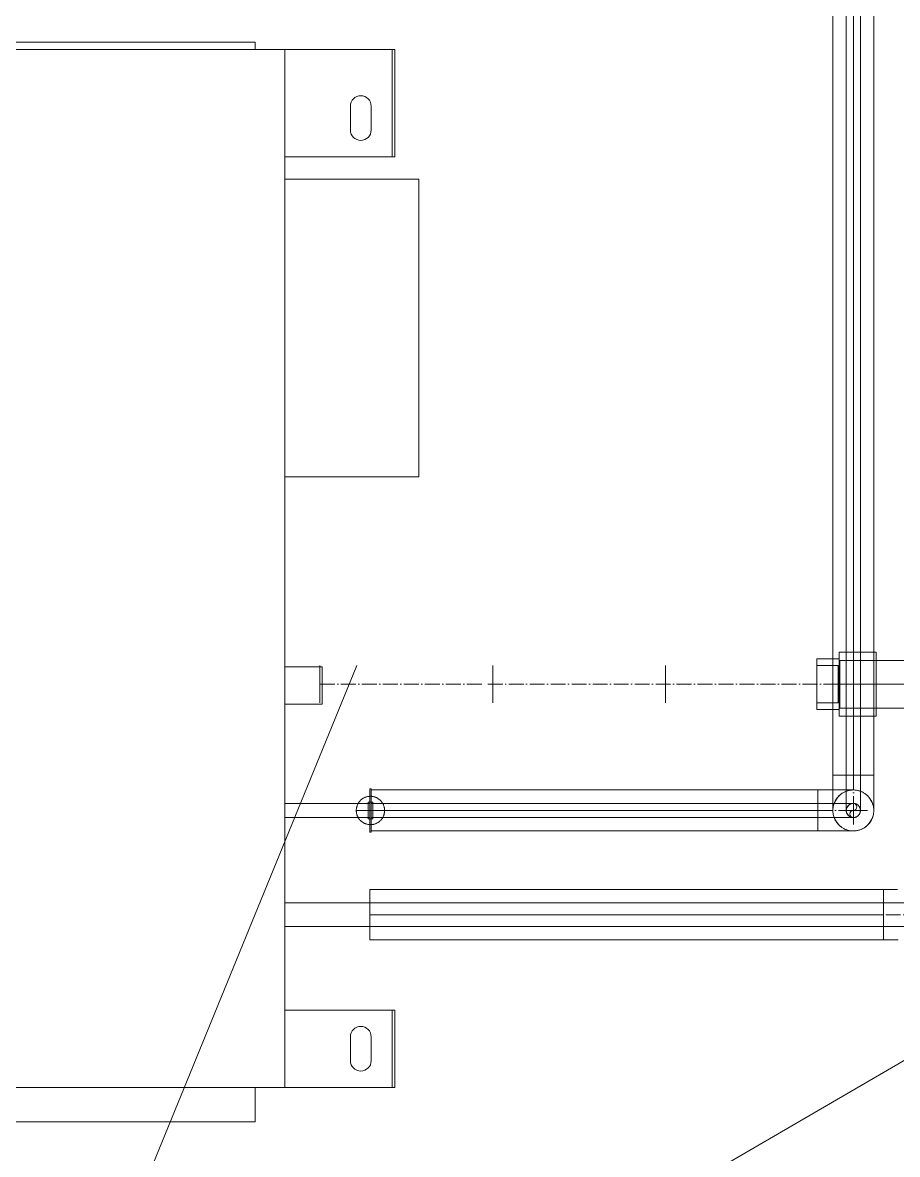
# Model space of a CAD drawing. Header units: millimetres. Extents: x -88595 to 880822, y -1054509 to -148035.
# Drawn here: x 425103 to 425691, y -245358 to -244598 of the extents above; entities that cross this region are included whole.
import ezdxf

# ---------------------------------------------------------------- set-up
doc = ezdxf.new("R2010")
doc.units = ezdxf.units.MM
for name, pattern in [('$7$ADSK_Осевая', [14, 10, -2, 0, -2]), ('$9$ADSK_Осевая', [14, 10, -2, 0, -2]), ('ADSK_Сверху', [4.5, 3, -1.5])]:
    doc.linetypes.add(name, pattern=pattern)
for name, color, linetype, lineweight in [('Аннотация', 7, 'Continuous', 20), ('Изоляция', 7, 'Continuous', 18), ('Линии', 7, 'Continuous', 9), ('Оборудование', 7, 'Continuous', 18), ('Трубопровод', 7, 'Continuous', 18), ('Трубопроводы', 7, 'Continuous', 18)]:
    doc.layers.add(name, color=color, linetype=linetype, lineweight=lineweight)

# ---------------------------------------------------------------- blocks, each defined once
blk = doc.blocks.new('$0$ADSK_Канальный блок кондиционера1 - AD242MJERAB-3267365-В_Координация_3 этаж ОВ3')
at = {"layer": 'Оборудование', "color": 150, "true_color": 0x0080ff}
for p, q in [((505, 5), (-555, 5)), ((-555, 5), (505, 5)), ((505, 0), (-555, 0)), ((-555, 0), (505, 0)), ((525, 0), (-525, 0)), ((-525, 0), (525, 0)), ((505, 0), (505, 5)), ((505, 5), (505, 0)), ((525, -697), (525, 0)), ((525, 0), (525, -697)), ((525, 0), (597, 0)), ((596, 0), (525, 0)), ((525, -72), (525, 0)), ((525, 0), (525, -72)), ((596, 0), (597, 0)), ((599, 0), (597, 0)), ((599, 0), (597, 0)), ((597, 0), (597, -72)), ((599, -72), (599, 0)), ((599, 0), (599, -72)), ((569, -38), (569, -54)), ((569, -54), (569, -38)), ((583, -54), (583, -38)), ((583, -38), (583, -54)), ((525, -72), (596, -72)), ((597, -72), (525, -72)), ((597, -72), (596, -72)), ((597, -72), (599, -72)), ((597, -72), (599, -72)), ((615, -87), (525, -87)), ((525, -87), (525, -287)), ((525, -287), (525, -87)), ((525, -87), (615, -87)), ((615, -287), (615, -87)), ((615, -87), (615, -287)), ((525, -287), (615, -287)), ((615, -287), (525, -287)), ((550, -414.5), (525, -414.5)), ((525, -414.5), (525, -439.5)), ((525, -414.5), (525, -439.5)), ((550, -439.5), (550, -414.5)), ((550, -439.5), (550, -414.5)), ((525, -439.5), (550, -439.5)), ((582, -506.25), (525, -506.25)), ((525, -506.25), (525, -515.75)), ((525, -506.25), (525, -515.75)), ((582, -515.75), (582, -506.25)), ((582, -515.75), (582, -506.25)), ((525, -515.75), (582, -515.75)), ((582, -573.06), (525, -573.06)), ((525, -573.06), (525, -588.94)), ((525, -573.06), (525, -588.94)), ((582, -588.94), (582, -573.06)), ((582, -588.94), (582, -573.06)), ((525, -588.94), (582, -588.94)), ((525, -645), (597, -645)), ((596, -645), (525, -645)), ((525, -645), (525, -697)), ((525, -697), (525, -645)), ((596, -645), (597, -645)), ((599, -645), (597, -645)), ((599, -645), (597, -645)), ((597, -645), (597, -697)), ((599, -697), (599, -645)), ((599, -645), (599, -697)), ((569, -663), (569, -679)), ((569, -679), (569, -663)), ((583, -679), (583, -663)), ((583, -663), (583, -679)), ((505, -697), (-555, -697)), ((-555, -697), (505, -697)), ((525, -697), (-525, -697)), ((-525, -697), (525, -697)), ((505, -720), (505, -697)), ((505, -697), (505, -720)), ((525, -697), (596, -697)), ((597, -697), (525, -697)), ((597, -697), (596, -697)), ((597, -697), (599, -697)), ((597, -697), (599, -697)), ((505, -720), (-555, -720)), ((-555, -720), (505, -720))]:
    blk.add_line(p, q, dxfattribs=at)
for centre, start, end in [((576, -38), 0, 180), ((576, -38), 0, 180), ((576, -54), 180, 360), ((576, -54), 180, 0), ((576, -663), 0, 180), ((576, -663), 0, 180), ((576, -679), 180, 0), ((576, -679), 180, 0)]:
    blk.add_arc(centre, 7, start, end, dxfattribs=at)
blk = doc.blocks.new('$0$ADSK_МедьПайка_Отвод-гнутая труба - Отвод _гнутая труба_-V34-В_Координация_3 этаж ОВ3')
at = {"layer": 'Трубопроводы', "color": 190, "true_color": 0x8000ff}
for p, q in [((20309.26, 24310.76), (20314.02, 24310.76)), ((20314.02, 24310.76), (20318.78, 24310.76))]:
    blk.add_line(p, q, dxfattribs=at)
at = {"layer": 'Трубопроводы', "color": 190, "true_color": 0x8000ff, "flags": 128}
for points in [[(20309.26, 24334.56), (20309.26, 24334.54), (20309.26, 24334.49), (20309.26, 24334.39), (20309.26, 24334.26), (20309.26, 24334.09), (20309.26, 24333.88), (20309.26, 24333.63), (20309.26, 24333.35), (20309.26, 24333.04), (20309.26, 24332.68), (20309.26, 24332.29), (20309.26, 24331.87), (20309.26, 24331.42), (20309.26, 24330.93), (20309.26, 24330.4), (20309.26, 24329.85), (20309.26, 24329.27), (20309.26, 24328.65), (20309.26, 24328.01), (20309.26, 24327.34), (20309.26, 24326.65), (20309.26, 24325.93), (20309.26, 24325.18), (20309.26, 24324.41), (20309.26, 24323.62), (20309.26, 24322.81), (20309.26, 24321.98), (20309.26, 24321.13), (20309.26, 24320.27), (20309.26, 24319.39), (20309.26, 24318.49), (20309.26, 24317.59), (20309.26, 24316.67), (20309.26, 24315.74), (20309.26, 24314.81), (20309.26, 24313.87), (20309.26, 24312.92), (20309.26, 24311.97), (20309.26, 24311.02), (20309.26, 24310.76)], [(20318.78, 24310.76), (20318.78, 24311.71), (20318.78, 24312.66), (20318.78, 24313.61), (20318.78, 24314.55), (20318.78, 24315.49), (20318.78, 24316.42), (20318.78, 24317.34), (20318.78, 24318.25), (20318.78, 24319.15), (20318.78, 24320.03), (20318.78, 24320.9), (20318.78, 24321.75), (20318.78, 24322.59), (20318.78, 24323.4), (20318.78, 24324.2), (20318.78, 24324.97), (20318.78, 24325.73), (20318.78, 24326.45), (20318.78, 24327.16), (20318.78, 24327.83), (20318.78, 24328.48), (20318.78, 24329.11), (20318.78, 24329.7), (20318.78, 24330.26), (20318.78, 24330.79), (20318.78, 24331.29), (20318.78, 24331.75), (20318.78, 24332.18), (20318.78, 24332.58), (20318.78, 24332.94), (20318.78, 24333.27), (20318.78, 24333.56), (20318.78, 24333.82), (20318.78, 24334.03), (20318.78, 24334.22), (20318.78, 24334.36), (20318.78, 24334.46), (20318.78, 24334.53), (20318.78, 24334.56)]]:
    blk.add_lwpolyline(points, dxfattribs=at)
at = {"layer": 'Трубопроводы', "color": 190, "true_color": 0x8000ff}
for start, end in [(90, 270), (270, 90)]:
    blk.add_arc((20314.02, 24334.56), 4.76, start, end, dxfattribs=at)
blk = doc.blocks.new('$0$ADSK_МедьПайка_Отвод-гнутая труба - Отвод _гнутая труба_-V39-В_Координация_3 этаж ОВ3')
at = {"layer": 'Трубопроводы', "color": 190, "true_color": 0x8000ff}
for p, q in [((8020.22, 24339.32), (8020.22, 24334.56)), ((8020.22, 24334.56), (8020.22, 24329.8))]:
    blk.add_line(p, q, dxfattribs=at)
at = {"layer": 'Трубопроводы', "color": 190, "true_color": 0x8000ff, "flags": 128}
for points in [[(8020.22, 24339.32), (8021.18, 24339.32), (8022.13, 24339.32), (8023.07, 24339.32), (8024.02, 24339.32), (8024.95, 24339.32), (8025.88, 24339.32), (8026.8, 24339.32), (8027.71, 24339.32), (8028.61, 24339.32), (8029.49, 24339.32), (8030.36, 24339.32), (8031.22, 24339.32), (8032.05, 24339.32), (8032.87, 24339.32), (8033.66, 24339.32), (8034.44, 24339.32), (8035.19, 24339.32), (8035.92, 24339.32), (8036.62, 24339.32), (8037.3, 24339.32), (8037.95, 24339.32), (8038.57, 24339.32), (8039.16, 24339.32), (8039.72, 24339.32), (8040.25, 24339.32), (8040.75, 24339.32), (8041.22, 24339.32), (8041.65, 24339.32), (8042.04, 24339.32), (8042.41, 24339.32), (8042.73, 24339.32), (8043.03, 24339.32), (8043.28, 24339.32), (8043.5, 24339.32), (8043.68, 24339.32), (8043.82, 24339.32), (8043.93, 24339.32), (8043.99, 24339.32), (8044.02, 24339.32)], [(8039.26, 24334.56), (8039.27, 24334.75), (8039.28, 24334.94), (8039.3, 24335.13), (8039.33, 24335.32), (8039.36, 24335.51), (8039.4, 24335.69), (8039.45, 24335.88), (8039.51, 24336.06), (8039.57, 24336.24), (8039.64, 24336.42), (8039.72, 24336.59), (8039.8, 24336.76), (8039.89, 24336.93), (8039.99, 24337.09), (8040.1, 24337.25), (8040.21, 24337.4), (8040.32, 24337.55), (8040.45, 24337.7), (8040.57, 24337.84), (8040.71, 24337.98), (8040.85, 24338.11), (8040.99, 24338.23), (8041.14, 24338.35), (8041.29, 24338.46), (8041.45, 24338.57), (8041.62, 24338.67), (8041.78, 24338.76), (8041.95, 24338.85), (8042.12, 24338.93), (8042.3, 24339), (8042.48, 24339.06), (8042.66, 24339.12), (8042.84, 24339.17), (8043.03, 24339.22), (8043.22, 24339.25), (8043.4, 24339.28), (8043.59, 24339.3), (8043.78, 24339.32), (8043.97, 24339.32), (8044.02, 24339.32)], [(8044.02, 24339.32), (8044.22, 24339.32), (8044.41, 24339.31), (8044.59, 24339.29), (8044.78, 24339.26), (8044.97, 24339.23), (8045.16, 24339.19), (8045.34, 24339.14), (8045.52, 24339.08), (8045.7, 24339.02), (8045.88, 24338.95), (8046.05, 24338.87), (8046.22, 24338.78), (8046.39, 24338.69), (8046.55, 24338.59), (8046.71, 24338.49), (8046.87, 24338.38), (8047.02, 24338.26), (8047.16, 24338.14), (8047.3, 24338.01), (8047.44, 24337.88), (8047.57, 24337.74), (8047.69, 24337.59), (8047.81, 24337.45), (8047.92, 24337.29), (8048.03, 24337.13), (8048.13, 24336.97), (8048.22, 24336.81), (8048.31, 24336.64), (8048.39, 24336.46), (8048.46, 24336.29), (8048.53, 24336.11), (8048.59, 24335.93), (8048.64, 24335.74), (8048.68, 24335.56), (8048.72, 24335.37), (8048.74, 24335.18), (8048.77, 24334.99), (8048.78, 24334.8), (8048.78, 24334.61), (8048.78, 24334.56)], [(8044.02, 24329.8), (8044.01, 24329.8), (8043.95, 24329.8), (8043.85, 24329.8), (8043.72, 24329.8), (8043.55, 24329.8), (8043.34, 24329.8), (8043.1, 24329.8), (8042.82, 24329.8), (8042.5, 24329.8), (8042.15, 24329.8), (8041.76, 24329.8), (8041.34, 24329.8), (8040.88, 24329.8), (8040.39, 24329.8), (8039.87, 24329.8), (8039.31, 24329.8), (8038.73, 24329.8), (8038.12, 24329.8), (8037.48, 24329.8), (8036.81, 24329.8), (8036.11, 24329.8), (8035.39, 24329.8), (8034.64, 24329.8), (8033.87, 24329.8), (8033.08, 24329.8), (8032.27, 24329.8), (8031.44, 24329.8), (8030.59, 24329.8), (8029.73, 24329.8), (8028.85, 24329.8), (8027.96, 24329.8), (8027.05, 24329.8), (8026.13, 24329.8), (8025.2, 24329.8), (8024.27, 24329.8), (8023.33, 24329.8), (8022.38, 24329.8), (8021.43, 24329.8), (8020.48, 24329.8), (8020.22, 24329.8)], [(8044.02, 24329.8), (8043.83, 24329.81), (8043.64, 24329.82), (8043.46, 24329.84), (8043.27, 24329.86), (8043.08, 24329.9), (8042.89, 24329.94), (8042.71, 24329.99), (8042.53, 24330.04), (8042.35, 24330.11), (8042.17, 24330.18), (8042, 24330.25), (8041.83, 24330.34), (8041.66, 24330.43), (8041.5, 24330.53), (8041.34, 24330.63), (8041.18, 24330.74), (8041.03, 24330.86), (8040.89, 24330.98), (8040.75, 24331.11), (8040.61, 24331.25), (8040.48, 24331.38), (8040.36, 24331.53), (8040.24, 24331.68), (8040.13, 24331.83), (8040.02, 24331.99), (8039.92, 24332.15), (8039.83, 24332.32), (8039.74, 24332.49), (8039.66, 24332.66), (8039.59, 24332.84), (8039.52, 24333.02), (8039.46, 24333.2), (8039.41, 24333.38), (8039.37, 24333.57), (8039.33, 24333.75), (8039.31, 24333.94), (8039.28, 24334.13), (8039.27, 24334.32), (8039.27, 24334.51), (8039.26, 24334.56)], [(8048.78, 24334.56), (8048.78, 24334.37), (8048.77, 24334.18), (8048.75, 24333.99), (8048.72, 24333.8), (8048.69, 24333.62), (8048.65, 24333.43), (8048.6, 24333.25), (8048.54, 24333.06), (8048.48, 24332.88), (8048.41, 24332.71), (8048.33, 24332.53), (8048.25, 24332.36), (8048.16, 24332.2), (8048.06, 24332.03), (8047.95, 24331.87), (8047.84, 24331.72), (8047.73, 24331.57), (8047.6, 24331.42), (8047.48, 24331.28), (8047.34, 24331.15), (8047.2, 24331.02), (8047.06, 24330.89), (8046.91, 24330.77), (8046.75, 24330.66), (8046.6, 24330.56), (8046.43, 24330.46), (8046.27, 24330.36), (8046.1, 24330.28), (8045.93, 24330.2), (8045.75, 24330.13), (8045.57, 24330.06), (8045.39, 24330), (8045.21, 24329.95), (8045.02, 24329.91), (8044.83, 24329.87), (8044.65, 24329.84), (8044.46, 24329.82), (8044.27, 24329.81), (8044.08, 24329.8), (8044.02, 24329.8)]]:
    blk.add_lwpolyline(points, dxfattribs=at)
at = {"layer": 'Трубопроводы', "color": 190, "true_color": 0x8000ff}
for start, end in [(0, 180), (180, 0)]:
    blk.add_arc((8044.02, 24334.56), 4.76, start, end, dxfattribs=at)
blk = doc.blocks.new('$0$ADSK_МедьПайка_Отвод-гнутая труба - Отвод _гнутая труба_-V40-В_Координация_3 этаж ОВ3')
at = {"layer": 'Трубопроводы', "color": 134, "true_color": 0x00a6a6}
for p, q in [((7964.32, 24272.5), (7964.32, 24264.56)), ((7964.32, 24264.56), (7964.32, 24256.62))]:
    blk.add_line(p, q, dxfattribs=at)
at = {"layer": 'Трубопроводы', "color": 134, "true_color": 0x00a6a6, "flags": 128}
for points in [[(7964.32, 24272.5), (7965.91, 24272.5), (7967.5, 24272.5), (7969.08, 24272.5), (7970.65, 24272.5), (7972.21, 24272.5), (7973.76, 24272.5), (7975.3, 24272.5), (7976.81, 24272.5), (7978.31, 24272.5), (7979.78, 24272.5), (7981.23, 24272.5), (7982.66, 24272.5), (7984.05, 24272.5), (7985.41, 24272.5), (7986.74, 24272.5), (7988.03, 24272.5), (7989.29, 24272.5), (7990.5, 24272.5), (7991.68, 24272.5), (7992.8, 24272.5), (7993.89, 24272.5), (7994.92, 24272.5), (7995.91, 24272.5), (7996.85, 24272.5), (7997.73, 24272.5), (7998.56, 24272.5), (7999.34, 24272.5), (8000.06, 24272.5), (8000.72, 24272.5), (8001.33, 24272.5), (8001.87, 24272.5), (8002.36, 24272.5), (8002.78, 24272.5), (8003.15, 24272.5), (8003.45, 24272.5), (8003.69, 24272.5), (8003.86, 24272.5), (8003.97, 24272.5), (8004.02, 24272.5)], [(7996.08, 24264.56), (7996.09, 24264.88), (7996.11, 24265.2), (7996.14, 24265.51), (7996.19, 24265.83), (7996.24, 24266.14), (7996.31, 24266.45), (7996.39, 24266.76), (7996.49, 24267.06), (7996.59, 24267.36), (7996.71, 24267.65), (7996.84, 24267.94), (7996.98, 24268.23), (7997.13, 24268.51), (7997.3, 24268.78), (7997.47, 24269.04), (7997.66, 24269.3), (7997.85, 24269.55), (7998.06, 24269.8), (7998.27, 24270.03), (7998.49, 24270.26), (7998.73, 24270.47), (7998.97, 24270.68), (7999.21, 24270.88), (7999.47, 24271.07), (7999.73, 24271.24), (8000.01, 24271.41), (8000.28, 24271.56), (8000.57, 24271.71), (8000.85, 24271.84), (8001.15, 24271.96), (8001.45, 24272.07), (8001.75, 24272.17), (8002.05, 24272.25), (8002.36, 24272.33), (8002.68, 24272.39), (8002.99, 24272.43), (8003.3, 24272.47), (8003.62, 24272.49), (8003.94, 24272.5), (8004.02, 24272.5)], [(8004.02, 24272.5), (8004.34, 24272.5), (8004.66, 24272.48), (8004.98, 24272.44), (8005.29, 24272.4), (8005.6, 24272.34), (8005.91, 24272.27), (8006.22, 24272.19), (8006.52, 24272.1), (8006.82, 24271.99), (8007.12, 24271.87), (8007.41, 24271.75), (8007.69, 24271.6), (8007.97, 24271.45), (8008.24, 24271.29), (8008.51, 24271.11), (8008.77, 24270.93), (8009.02, 24270.74), (8009.26, 24270.53), (8009.49, 24270.32), (8009.72, 24270.09), (8009.94, 24269.86), (8010.14, 24269.62), (8010.34, 24269.37), (8010.53, 24269.12), (8010.71, 24268.85), (8010.87, 24268.58), (8011.03, 24268.3), (8011.17, 24268.02), (8011.3, 24267.73), (8011.43, 24267.44), (8011.53, 24267.14), (8011.63, 24266.84), (8011.72, 24266.53), (8011.79, 24266.22), (8011.85, 24265.91), (8011.9, 24265.6), (8011.93, 24265.28), (8011.95, 24264.96), (8011.96, 24264.65), (8011.96, 24264.56)], [(8004.02, 24256.62), (8003.71, 24256.63), (8003.39, 24256.65), (8003.07, 24256.68), (8002.76, 24256.72), (8002.45, 24256.78), (8002.14, 24256.85), (8001.83, 24256.93), (8001.53, 24257.02), (8001.23, 24257.13), (8000.93, 24257.25), (8000.64, 24257.38), (8000.36, 24257.52), (8000.08, 24257.67), (7999.81, 24257.83), (7999.54, 24258.01), (7999.28, 24258.19), (7999.03, 24258.39), (7998.79, 24258.59), (7998.55, 24258.81), (7998.33, 24259.03), (7998.11, 24259.26), (7997.91, 24259.5), (7997.71, 24259.75), (7997.52, 24260.01), (7997.34, 24260.27), (7997.18, 24260.54), (7997.02, 24260.82), (7996.88, 24261.1), (7996.75, 24261.39), (7996.62, 24261.68), (7996.52, 24261.98), (7996.42, 24262.28), (7996.33, 24262.59), (7996.26, 24262.9), (7996.2, 24263.21), (7996.15, 24263.53), (7996.12, 24263.84), (7996.1, 24264.16), (7996.09, 24264.48), (7996.08, 24264.56)], [(8011.96, 24264.56), (8011.96, 24264.24), (8011.94, 24263.93), (8011.91, 24263.61), (8011.86, 24263.3), (8011.81, 24262.98), (8011.74, 24262.67), (8011.66, 24262.37), (8011.56, 24262.06), (8011.46, 24261.76), (8011.34, 24261.47), (8011.21, 24261.18), (8011.07, 24260.89), (8010.92, 24260.62), (8010.75, 24260.34), (8010.58, 24260.08), (8010.39, 24259.82), (8010.2, 24259.57), (8009.99, 24259.33), (8009.78, 24259.09), (8009.56, 24258.87), (8009.32, 24258.65), (8009.08, 24258.44), (8008.84, 24258.24), (8008.58, 24258.06), (8008.31, 24257.88), (8008.04, 24257.71), (8007.77, 24257.56), (8007.48, 24257.41), (8007.2, 24257.28), (8006.9, 24257.16), (8006.6, 24257.05), (8006.3, 24256.95), (8006, 24256.87), (8005.69, 24256.8), (8005.37, 24256.74), (8005.06, 24256.69), (8004.74, 24256.65), (8004.43, 24256.63), (8004.11, 24256.62), (8004.02, 24256.62)], [(8004.02, 24256.62), (8003.99, 24256.62), (8003.9, 24256.62), (8003.74, 24256.62), (8003.52, 24256.62), (8003.23, 24256.62), (8002.89, 24256.62), (8002.48, 24256.62), (8002.01, 24256.62), (8001.48, 24256.62), (8000.89, 24256.62), (8000.24, 24256.62), (7999.54, 24256.62), (7998.78, 24256.62), (7997.96, 24256.62), (7997.09, 24256.62), (7996.17, 24256.62), (7995.19, 24256.62), (7994.17, 24256.62), (7993.1, 24256.62), (7991.98, 24256.62), (7990.82, 24256.62), (7989.62, 24256.62), (7988.38, 24256.62), (7987.09, 24256.62), (7985.77, 24256.62), (7984.42, 24256.62), (7983.04, 24256.62), (7981.62, 24256.62), (7980.18, 24256.62), (7978.71, 24256.62), (7977.22, 24256.62), (7975.71, 24256.62), (7974.18, 24256.62), (7972.63, 24256.62), (7971.07, 24256.62), (7969.5, 24256.62), (7967.92, 24256.62), (7966.34, 24256.62), (7964.75, 24256.62), (7964.32, 24256.62)]]:
    blk.add_lwpolyline(points, dxfattribs=at)
at = {"layer": 'Трубопроводы', "color": 134, "true_color": 0x00a6a6}
for start, end in [(0, 180), (180, 0)]:
    blk.add_arc((8004.02, 24264.56), 7.94, start, end, dxfattribs=at)
blk = doc.blocks.new('3 этаж')
at = {"layer": 'Линии', "linetype": 'ADSK_Сверху', "ltscale": 100}
blk.add_line((434203.9, 679173.86), (453848.9, 690573.86), dxfattribs=at)

msp = doc.modelspace()

# ---------------------------------------------------------------- linework, layer by layer
at = {"layer": 'Аннотация'}
msp.add_line((425327.71, -245029.76), (424972.98, -245896.67), dxfattribs=at)
at = {"layer": 'Изоляция', "color": 190, "true_color": 0x8000ff}
for p, q in [((425647.49, -243622.49), (425647.49, -245103.34)), ((425675.01, -245103.34), (425675.01, -243620.9)), ((425647.49, -245103.34), (425675.01, -245103.34)), ((425337.25, -245112.59), (425336.25, -245112.59)), ((425336.25, -245112.59), (425336.25, -245141.69)), ((425337.25, -245141.69), (425337.25, -245112.59)), ((425637.45, -245113.38), (425337.25, -245113.38)), ((425637.45, -245140.9), (425637.45, -245113.38)), ((425336.25, -245141.69), (425337.25, -245141.69)), ((425337.25, -245140.9), (425637.45, -245140.9))]:
    msp.add_line(p, q, dxfattribs=at)
at = {"layer": 'Изоляция', "color": 134, "true_color": 0x00a6a6}
for p, q in [((425681.55, -245180.2), (425336.25, -245180.2)), ((425336.25, -245180.2), (425336.25, -245214.08)), ((425681.55, -245214.08), (425681.55, -245180.2)), ((425336.25, -245214.08), (425681.55, -245214.08))]:
    msp.add_line(p, q, dxfattribs=at)
at = {"layer": 'Изоляция', "color": 190, "true_color": 0x8000ff, "flags": 128}
for points in [[(425647.49, -245103.34), (425647.49, -245104.29), (425647.49, -245105.24), (425647.49, -245106.19), (425647.49, -245107.13), (425647.49, -245108.07), (425647.49, -245109), (425647.49, -245109.92), (425647.49, -245110.83), (425647.49, -245111.72), (425647.49, -245112.61), (425647.49, -245113.48), (425647.49, -245114.33), (425647.49, -245115.16), (425647.49, -245115.98), (425647.49, -245116.78), (425647.49, -245117.55), (425647.49, -245118.3), (425647.49, -245119.03), (425647.49, -245119.74), (425647.49, -245120.41), (425647.49, -245121.06), (425647.49, -245121.68), (425647.49, -245122.27), (425647.49, -245122.84), (425647.49, -245123.37), (425647.49, -245123.86), (425647.49, -245124.33), (425647.49, -245124.76), (425647.49, -245125.16), (425647.49, -245125.52), (425647.49, -245125.85), (425647.49, -245126.14), (425647.49, -245126.39), (425647.49, -245126.61), (425647.49, -245126.79), (425647.49, -245126.94), (425647.49, -245127.04), (425647.49, -245127.11), (425647.49, -245127.14)], [(425675.01, -245127.14), (425675.01, -245127.12), (425675.01, -245127.06), (425675.01, -245126.97), (425675.01, -245126.84), (425675.01, -245126.66), (425675.01, -245126.46), (425675.01, -245126.21), (425675.01, -245125.93), (425675.01, -245125.61), (425675.01, -245125.26), (425675.01, -245124.87), (425675.01, -245124.45), (425675.01, -245123.99), (425675.01, -245123.5), (425675.01, -245122.98), (425675.01, -245122.43), (425675.01, -245121.85), (425675.01, -245121.23), (425675.01, -245120.59), (425675.01, -245119.92), (425675.01, -245119.22), (425675.01, -245118.5), (425675.01, -245117.76), (425675.01, -245116.99), (425675.01, -245116.2), (425675.01, -245115.39), (425675.01, -245114.56), (425675.01, -245113.71), (425675.01, -245112.84), (425675.01, -245111.96), (425675.01, -245111.07), (425675.01, -245110.16), (425675.01, -245109.25), (425675.01, -245108.32), (425675.01, -245107.38), (425675.01, -245106.44), (425675.01, -245105.5), (425675.01, -245104.55), (425675.01, -245103.6), (425675.01, -245103.34)], [(425637.45, -245113.38), (425638.41, -245113.38), (425639.36, -245113.38), (425640.3, -245113.38), (425641.25, -245113.38), (425642.18, -245113.38), (425643.11, -245113.38), (425644.03, -245113.38), (425644.94, -245113.38), (425645.84, -245113.38), (425646.72, -245113.38), (425647.59, -245113.38), (425648.44, -245113.38), (425649.28, -245113.38), (425650.1, -245113.38), (425650.89, -245113.38), (425651.67, -245113.38), (425652.42, -245113.38), (425653.15, -245113.38), (425653.85, -245113.38), (425654.53, -245113.38), (425655.18, -245113.38), (425655.8, -245113.38), (425656.39, -245113.38), (425656.95, -245113.38), (425657.48, -245113.38), (425657.98, -245113.38), (425658.44, -245113.38), (425658.88, -245113.38), (425659.27, -245113.38), (425659.64, -245113.38), (425659.96, -245113.38), (425660.25, -245113.38), (425660.51, -245113.38), (425660.73, -245113.38), (425660.91, -245113.38), (425661.05, -245113.38), (425661.16, -245113.38), (425661.22, -245113.38), (425661.25, -245113.38)], [(425647.49, -245127.14), (425647.5, -245126.59), (425647.54, -245126.04), (425647.59, -245125.49), (425647.67, -245124.95), (425647.77, -245124.41), (425647.89, -245123.87), (425648.03, -245123.34), (425648.19, -245122.81), (425648.38, -245122.29), (425648.58, -245121.78), (425648.8, -245121.28), (425649.05, -245120.79), (425649.31, -245120.3), (425649.6, -245119.83), (425649.9, -245119.37), (425650.22, -245118.92), (425650.55, -245118.49), (425650.91, -245118.07), (425651.28, -245117.66), (425651.67, -245117.27), (425652.07, -245116.89), (425652.49, -245116.53), (425652.92, -245116.19), (425653.36, -245115.87), (425653.82, -245115.56), (425654.29, -245115.27), (425654.77, -245115), (425655.26, -245114.75), (425655.76, -245114.52), (425656.27, -245114.31), (425656.78, -245114.13), (425657.31, -245113.96), (425657.84, -245113.81), (425658.37, -245113.68), (425658.92, -245113.58), (425659.46, -245113.5), (425660.01, -245113.44), (425660.56, -245113.4), (425661.11, -245113.38), (425661.25, -245113.38)], [(425661.25, -245113.38), (425661.8, -245113.39), (425662.35, -245113.42), (425662.9, -245113.48), (425663.45, -245113.55), (425663.99, -245113.65), (425664.52, -245113.77), (425665.06, -245113.92), (425665.58, -245114.08), (425666.1, -245114.26), (425666.61, -245114.47), (425667.11, -245114.69), (425667.61, -245114.93), (425668.09, -245115.2), (425668.56, -245115.48), (425669.02, -245115.78), (425669.47, -245116.1), (425669.91, -245116.44), (425670.33, -245116.79), (425670.73, -245117.17), (425671.12, -245117.55), (425671.5, -245117.95), (425671.86, -245118.37), (425672.2, -245118.8), (425672.53, -245119.25), (425672.83, -245119.7), (425673.12, -245120.17), (425673.39, -245120.65), (425673.64, -245121.14), (425673.87, -245121.64), (425674.08, -245122.15), (425674.27, -245122.67), (425674.44, -245123.19), (425674.58, -245123.72), (425674.71, -245124.26), (425674.81, -245124.8), (425674.9, -245125.34), (425674.96, -245125.89), (425675, -245126.44), (425675.01, -245126.99), (425675.01, -245127.14)], [(425661.25, -245140.9), (425660.7, -245140.89), (425660.15, -245140.86), (425659.61, -245140.8), (425659.06, -245140.72), (425658.52, -245140.62), (425657.98, -245140.5), (425657.45, -245140.36), (425656.93, -245140.2), (425656.41, -245140.02), (425655.9, -245139.81), (425655.39, -245139.59), (425654.9, -245139.34), (425654.42, -245139.08), (425653.94, -245138.8), (425653.48, -245138.5), (425653.04, -245138.18), (425652.6, -245137.84), (425652.18, -245137.48), (425651.77, -245137.11), (425651.38, -245136.73), (425651.01, -245136.32), (425650.65, -245135.91), (425650.31, -245135.48), (425649.98, -245135.03), (425649.68, -245134.57), (425649.39, -245134.1), (425649.12, -245133.62), (425648.87, -245133.13), (425648.64, -245132.63), (425648.43, -245132.13), (425648.24, -245131.61), (425648.07, -245131.08), (425647.92, -245130.55), (425647.8, -245130.02), (425647.69, -245129.48), (425647.61, -245128.93), (425647.55, -245128.39), (425647.51, -245127.84), (425647.49, -245127.29), (425647.49, -245127.14)], [(425675.01, -245127.14), (425675, -245127.69), (425674.97, -245128.24), (425674.91, -245128.79), (425674.84, -245129.33), (425674.74, -245129.87), (425674.62, -245130.41), (425674.48, -245130.94), (425674.32, -245131.47), (425674.13, -245131.99), (425673.93, -245132.5), (425673.7, -245133), (425673.46, -245133.49), (425673.2, -245133.98), (425672.91, -245134.45), (425672.61, -245134.91), (425672.29, -245135.36), (425671.95, -245135.79), (425671.6, -245136.21), (425671.23, -245136.62), (425670.84, -245137.01), (425670.44, -245137.39), (425670.02, -245137.74), (425669.59, -245138.09), (425669.15, -245138.41), (425668.69, -245138.72), (425668.22, -245139.01), (425667.74, -245139.27), (425667.25, -245139.52), (425666.75, -245139.75), (425666.24, -245139.96), (425665.72, -245140.15), (425665.2, -245140.32), (425664.67, -245140.47), (425664.13, -245140.59), (425663.59, -245140.7), (425663.05, -245140.78), (425662.5, -245140.84), (425661.95, -245140.88), (425661.4, -245140.9), (425661.25, -245140.9)], [(425661.25, -245140.9), (425661.23, -245140.9), (425661.18, -245140.9), (425661.08, -245140.9), (425660.95, -245140.9), (425660.78, -245140.9), (425660.57, -245140.9), (425660.33, -245140.9), (425660.05, -245140.9), (425659.73, -245140.9), (425659.38, -245140.9), (425658.99, -245140.9), (425658.56, -245140.9), (425658.11, -245140.9), (425657.62, -245140.9), (425657.1, -245140.9), (425656.54, -245140.9), (425655.96, -245140.9), (425655.35, -245140.9), (425654.7, -245140.9), (425654.04, -245140.9), (425653.34, -245140.9), (425652.62, -245140.9), (425651.87, -245140.9), (425651.1, -245140.9), (425650.31, -245140.9), (425649.5, -245140.9), (425648.67, -245140.9), (425647.82, -245140.9), (425646.96, -245140.9), (425646.08, -245140.9), (425645.18, -245140.9), (425644.28, -245140.9), (425643.36, -245140.9), (425642.43, -245140.9), (425641.5, -245140.9), (425640.56, -245140.9), (425639.61, -245140.9), (425638.66, -245140.9), (425637.71, -245140.9), (425637.45, -245140.9)]]:
    msp.add_lwpolyline(points, dxfattribs=at)
at = {"layer": 'Изоляция', "color": 134, "true_color": 0x00a6a6, "flags": 128}
for points in [[(425681.55, -245180.2), (425683.14, -245180.2), (425684.73, -245180.2), (425686.31, -245180.2), (425687.88, -245180.2), (425689.44, -245180.2), (425690.99, -245180.2)], [(425691.41, -245214.08), (425689.86, -245214.08), (425688.3, -245214.08), (425686.73, -245214.08), (425685.15, -245214.08), (425683.57, -245214.08), (425681.98, -245214.08), (425681.55, -245214.08)]]:
    msp.add_lwpolyline(points, dxfattribs=at)
at = {"layer": 'Изоляция', "color": 190, "true_color": 0x8000ff}
for start, end in [(90, 180), (90, 180), (90, 180), (90, 180), (0, 90), (0, 90), (0, 90), (0, 90), (180, 270), (180, 270), (180, 270), (180, 270), (270, 0), (270, 0), (270, 0), (270, 0)]:
    msp.add_arc((425661.25, -245127.14), 13.76, start, end, dxfattribs=at)
at = {"layer": 'Трубопровод', "color": 190, "linetype": 'Continuous', "true_color": 0x8000ff}
for p, q in [((425656.49, -243617.14), (425656.49, -245103.34)), ((425666.01, -245103.34), (425666.01, -243617.14)), ((425637.45, -245122.38), (425337.25, -245122.38)), ((425337.25, -245131.9), (425637.45, -245131.9))]:
    msp.add_line(p, q, dxfattribs=at)
at = {"layer": 'Трубопровод', "color": 190, "true_color": 0x8000ff}
for p, q in [((425661.25, -245103.34), (425661.25, -243617.14)), ((425661.25, -245103.34), (425661.25, -243617.14)), ((425661.25, -245136.66), (425661.25, -245117.62)), ((425637.45, -245127.14), (425337.25, -245127.14)), ((425637.45, -245127.14), (425337.25, -245127.14)), ((425651.73, -245127.14), (425670.77, -245127.14))]:
    msp.add_line(p, q, dxfattribs=at)
at = {"layer": 'Трубопровод', "color": 24, "linetype": 'Continuous', "true_color": 0xa52900}
for p, q in [((425946.42, -245026.37), (425652.16, -245026.37)), ((425652.16, -245026.37), (425652.16, -245058.37)), ((425652.16, -245058.37), (425946.42, -245058.37))]:
    msp.add_line(p, q, dxfattribs=at)
at = {"layer": 'Трубопровод', "color": 24, "true_color": 0xa52900}
msp.add_line((425652.16, -245042.37), (425946.42, -245042.37), dxfattribs=at)
msp.add_line((425652.16, -245042.37), (425946.42, -245042.37), dxfattribs=at)
at = {"layer": 'Трубопровод', "color": 134, "linetype": 'Continuous', "true_color": 0x00a6a6}
for p, q in [((425681.55, -245189.2), (425336.25, -245189.2)), ((425336.25, -245205.08), (425681.55, -245205.08))]:
    msp.add_line(p, q, dxfattribs=at)
at = {"layer": 'Трубопровод', "color": 134, "true_color": 0x00a6a6}
msp.add_line((425681.55, -245197.14), (425336.25, -245197.14), dxfattribs=at)
msp.add_line((425681.55, -245197.14), (425336.25, -245197.14), dxfattribs=at)
at = {"layer": 'Трубопровод', "color": 190, "linetype": 'Continuous', "true_color": 0x8000ff}
for centre, radius, start, end in [((425661.25, -245127.14), 4.76, 0, 180), ((425661.25, -245127.14), 4.76, 180, 0), ((425661.25, -245129.52), 2.38, 90, 270), ((425661.25, -245124.76), 2.38, 270, 90)]:
    msp.add_arc(centre, radius, start, end, dxfattribs=at)
at = {"layer": 'Трубопроводы', "color": 24, "true_color": 0xa52900}
for p, q in [((425676.66, -245020.87), (425651.66, -245020.87)), ((425651.66, -245020.87), (425651.66, -245063.87)), ((425651.66, -245020.87), (425651.66, -245063.87)), ((425676.66, -245063.87), (425676.66, -245020.87)), ((425676.66, -245063.87), (425676.66, -245020.87)), ((425302.82, -245029.87), (425302.82, -245054.87)), ((425418.93, -245029.87), (425418.93, -245054.87)), ((425535.04, -245029.87), (425535.04, -245054.87)), ((425651.66, -245025.37), (425636.66, -245025.37)), ((425636.66, -245025.37), (425636.66, -245059.37)), ((425636.66, -245025.37), (425636.66, -245059.37)), ((425651.16, -245029.87), (425636.66, -245029.87)), ((425636.66, -245029.87), (425636.66, -245054.87)), ((425636.66, -245029.87), (425636.66, -245054.87)), ((425651.16, -245029.87), (425651.16, -245054.87)), ((425651.16, -245029.87), (425651.16, -245054.87)), ((425651.16, -245029.87), (425651.16, -245054.87)), ((425651.66, -245059.37), (425651.66, -245025.37)), ((425651.66, -245059.37), (425651.66, -245025.37)), ((425676.66, -245026.37), (425652.16, -245026.37)), ((425652.16, -245058.37), (425652.16, -245026.37)), ((425652.16, -245058.37), (425652.16, -245026.37)), ((425676.66, -245026.37), (425676.66, -245058.37)), ((425676.66, -245026.37), (425676.66, -245058.37)), ((425636.66, -245054.87), (425651.16, -245054.87)), ((425636.66, -245059.37), (425651.66, -245059.37)), ((425652.16, -245058.37), (425676.66, -245058.37)), ((425651.66, -245063.87), (425676.66, -245063.87))]:
    msp.add_line(p, q, dxfattribs=at)
at = {"layer": 'Трубопроводы', "color": 190, "linetype": '$7$ADSK_Осевая', "true_color": 0x8000ff}
for p, q in [((425661.25, -245103.34), (425661.25, -245127.14)), ((425661.25, -245127.14), (425637.45, -245127.14))]:
    msp.add_line(p, q, dxfattribs=at)
at = {"layer": 'Трубопроводы', "color": 190, "true_color": 0x8000ff}
for p, q in [((425336.25, -245121.59), (425335.25, -245121.59)), ((425335.25, -245121.59), (425335.25, -245132.69)), ((425335.25, -245121.59), (425335.25, -245132.69)), ((425337.25, -245121.58), (425336.25, -245121.59)), ((425336.25, -245132.69), (425336.25, -245121.59)), ((425336.25, -245132.69), (425336.25, -245121.59)), ((425338.25, -245121.58), (425337.25, -245121.58)), ((425337.25, -245121.58), (425337.25, -245132.7)), ((425337.25, -245121.58), (425337.25, -245132.7)), ((425338.25, -245132.7), (425338.25, -245121.58)), ((425338.25, -245132.7), (425338.25, -245121.58)), ((425346.27, -245127.14), (425327.23, -245127.14)), ((425346.27, -245127.14), (425327.23, -245127.14)), ((425336.25, -245122.39), (425335.25, -245122.39)), ((425335.25, -245131.89), (425335.25, -245122.39)), ((425335.25, -245131.89), (425335.25, -245122.39)), ((425336.25, -245122.39), (425336.25, -245131.89)), ((425336.25, -245122.39), (425336.25, -245131.89)), ((425337.25, -245127.14), (425336.25, -245127.14)), ((425338.25, -245122.38), (425337.25, -245122.38)), ((425337.25, -245131.9), (425337.25, -245122.38)), ((425337.25, -245131.9), (425337.25, -245122.38)), ((425338.25, -245122.38), (425338.25, -245131.9)), ((425338.25, -245122.38), (425338.25, -245131.9)), ((425335.25, -245131.89), (425336.25, -245131.89)), ((425335.25, -245132.69), (425336.25, -245132.69)), ((425336.25, -245132.69), (425337.25, -245132.7)), ((425337.25, -245131.9), (425338.25, -245131.9)), ((425337.25, -245132.7), (425338.25, -245132.7))]:
    msp.add_line(p, q, dxfattribs=at)
at = {"layer": 'Трубопроводы', "color": 134, "linetype": '$7$ADSK_Осевая', "true_color": 0x00a6a6}
msp.add_line((425721.25, -245197.14), (425681.55, -245197.14), dxfattribs=at)
at = {"layer": 'Трубопроводы', "color": 190, "true_color": 0x8000ff, "flags": 128}
for points in [[(425327.23, -245127.14), (425327.24, -245126.76), (425327.26, -245126.38), (425327.3, -245126), (425327.36, -245125.62), (425327.42, -245125.25), (425327.51, -245124.88), (425327.6, -245124.51), (425327.72, -245124.14), (425327.84, -245123.79), (425327.99, -245123.43), (425328.14, -245123.08), (425328.31, -245122.74), (425328.49, -245122.41), (425328.69, -245122.08), (425328.9, -245121.76), (425329.12, -245121.45), (425329.35, -245121.15), (425329.6, -245120.86), (425329.85, -245120.58), (425330.12, -245120.31), (425330.4, -245120.05), (425330.69, -245119.8), (425330.99, -245119.57), (425331.29, -245119.34), (425331.61, -245119.13), (425331.93, -245118.93), (425332.27, -245118.74), (425332.61, -245118.57), (425332.95, -245118.41), (425333.3, -245118.27), (425333.66, -245118.14), (425334.02, -245118.02), (425334.39, -245117.92), (425334.76, -245117.83), (425335.14, -245117.76), (425335.51, -245117.7), (425335.89, -245117.66), (425336.27, -245117.63), (425336.65, -245117.62), (425337.03, -245117.62), (425337.41, -245117.64), (425337.79, -245117.68), (425338.17, -245117.72), (425338.54, -245117.79), (425338.92, -245117.87), (425339.29, -245117.96), (425339.65, -245118.07), (425340.01, -245118.19), (425340.37, -245118.33), (425340.72, -245118.48), (425341.06, -245118.65), (425341.39, -245118.83), (425341.72, -245119.02), (425342.04, -245119.22), (425342.36, -245119.44), (425342.66, -245119.67), (425342.95, -245119.91), (425343.24, -245120.17), (425343.51, -245120.43), (425343.77, -245120.71), (425344.03, -245120.99), (425344.27, -245121.29), (425344.49, -245121.6), (425344.71, -245121.91), (425344.91, -245122.23), (425345.1, -245122.56), (425345.28, -245122.9), (425345.44, -245123.24), (425345.59, -245123.59), (425345.72, -245123.95), (425345.84, -245124.31), (425345.95, -245124.68), (425346.04, -245125.05), (425346.12, -245125.42), (425346.18, -245125.8), (425346.22, -245126.17), (425346.26, -245126.55), (425346.27, -245126.93), (425346.27, -245127.14)], [(425346.27, -245127.14), (425346.27, -245127.52), (425346.24, -245127.9), (425346.21, -245128.28), (425346.15, -245128.66), (425346.08, -245129.03), (425346, -245129.4), (425345.9, -245129.77), (425345.79, -245130.13), (425345.66, -245130.49), (425345.52, -245130.85), (425345.37, -245131.19), (425345.2, -245131.54), (425345.02, -245131.87), (425344.82, -245132.2), (425344.61, -245132.51), (425344.39, -245132.82), (425344.16, -245133.13), (425343.91, -245133.42), (425343.65, -245133.7), (425343.39, -245133.97), (425343.11, -245134.23), (425342.82, -245134.48), (425342.52, -245134.71), (425342.21, -245134.94), (425341.9, -245135.15), (425341.57, -245135.35), (425341.24, -245135.54), (425340.9, -245135.71), (425340.56, -245135.87), (425340.2, -245136.01), (425339.85, -245136.14), (425339.48, -245136.26), (425339.12, -245136.36), (425338.75, -245136.45), (425338.37, -245136.52), (425338, -245136.58), (425337.62, -245136.62), (425337.24, -245136.65), (425336.86, -245136.66), (425336.48, -245136.66), (425336.1, -245136.64), (425335.72, -245136.6), (425335.34, -245136.55), (425334.96, -245136.49), (425334.59, -245136.41), (425334.22, -245136.32), (425333.86, -245136.21), (425333.5, -245136.08), (425333.14, -245135.95), (425332.79, -245135.8), (425332.45, -245135.63), (425332.11, -245135.45), (425331.78, -245135.26), (425331.46, -245135.05), (425331.15, -245134.84), (425330.85, -245134.61), (425330.55, -245134.36), (425330.27, -245134.11), (425330, -245133.85), (425329.73, -245133.57), (425329.48, -245133.28), (425329.24, -245132.99), (425329.01, -245132.68), (425328.8, -245132.37), (425328.6, -245132.05), (425328.41, -245131.72), (425328.23, -245131.38), (425328.07, -245131.03), (425327.92, -245130.68), (425327.78, -245130.33), (425327.66, -245129.97), (425327.56, -245129.6), (425327.47, -245129.23), (425327.39, -245128.86), (425327.33, -245128.48), (425327.28, -245128.1), (425327.25, -245127.73), (425327.24, -245127.34), (425327.23, -245127.14)]]:
    msp.add_lwpolyline(points, dxfattribs=at)
at = {"layer": 'Трубопроводы', "color": 24, "linetype": '$9$ADSK_Осевая', "true_color": 0xa52900}
msp.add_open_spline([(425302.82, -245042.37), (425426.75, -245042.37), (425527.22, -245042.37), (425651.16, -245042.37)], degree=3, dxfattribs=at)

# ---------------------------------------------------------------- block references
at = {"layer": 'Оборудование', "color": 5, "true_color": 0x0000ff}
msp.add_blockref('3 этаж', (-11880.65, -926425.79), dxfattribs=at)
at = {"layer": 'Оборудование', "color": 150, "true_color": 0x0080ff}
msp.add_blockref('$0$ADSK_Канальный блок кондиционера1 - AD242MJERAB-3267365-В_Координация_3 этаж ОВ3', (424754.25, -244616.14), dxfattribs=at)
at = {"layer": 'Трубопроводы', "color": 190, "true_color": 0x8000ff, "rotation": 180}
msp.add_blockref('$0$ADSK_МедьПайка_Отвод-гнутая труба - Отвод _гнутая труба_-V34-В_Координация_3 этаж ОВ3', (445975.28, -220792.58), dxfattribs=at)
at = {"layer": 'Трубопроводы', "color": 190, "true_color": 0x8000ff}
msp.add_blockref('$0$ADSK_МедьПайка_Отвод-гнутая труба - Отвод _гнутая труба_-V39-В_Координация_3 этаж ОВ3', (417617.23, -269461.7), dxfattribs=at)
at = {"layer": 'Трубопроводы', "color": 134, "true_color": 0x00a6a6}
msp.add_blockref('$0$ADSK_МедьПайка_Отвод-гнутая труба - Отвод _гнутая труба_-V40-В_Координация_3 этаж ОВ3', (417717.23, -269461.7), dxfattribs=at)

doc.saveas('drawing.dxf')
